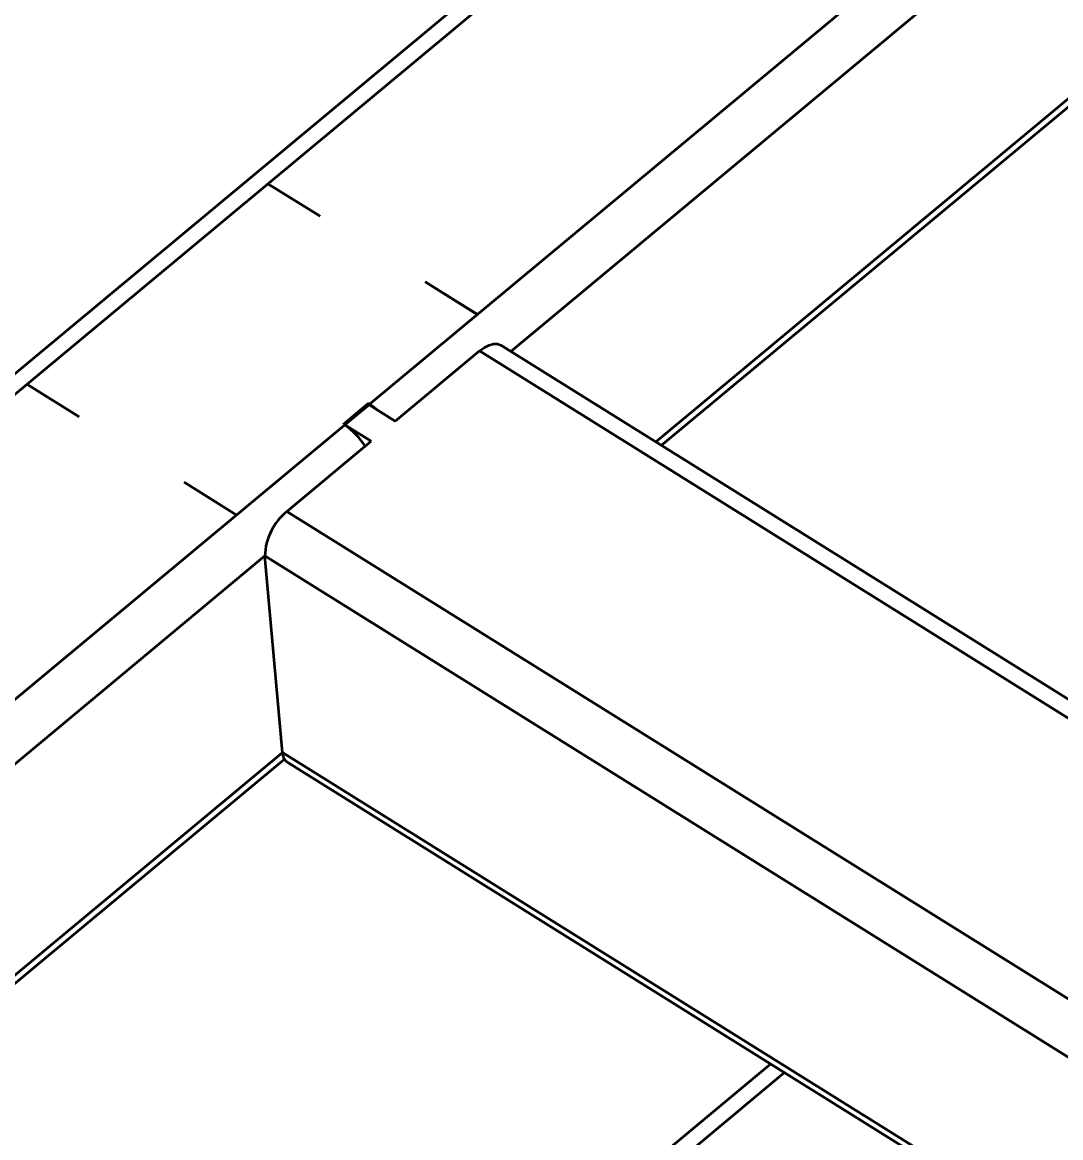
# Model space of a CAD drawing. Header units: millimetres. Extents: x 0 to 14850, y 0 to 10716.
# Drawn here: x 5433 to 6402, y 8646 to 9688 of the extents above; entities that cross this region are included whole.
import ezdxf

# ---------------------------------------------------------------- set-up
doc = ezdxf.new("R2010")
doc.units = ezdxf.units.MM
doc.header["$LTSCALE"] = 50
doc.layers.add('迈迪拼图', color=7, linetype='Continuous', lineweight=0)
doc.styles.add('SLDTEXTSTYLE4', font='SIMSUN.TTC')
doc.dimstyles.new('SLDDIMSTYLE0', dxfattribs={"dimtxt": 175, "dimasz": 175, "dimexe": 0, "dimexo": 0.0625, "dimgap": 43.75, "dimtad": 2, "dimlfac": 0.3, "dimrnd": 1e-09, "dimzin": 12, "dimdsep": 46, "dimtxsty": 'SLDTEXTSTYLE4', "dimsah": 1, "dimcen": 0.09, "dimadec": 0, "dimazin": 3, "dimtfac": 1, "dimtdec": 3, "dimtofl": 0, "dimtmove": 0, "dimatfit": 3, "dimfxl": 0, "dimfrac": 2, "dimtolj": 1, "dimtzin": 12, "dimarcsym": 0})

# ---------------------------------------------------------------- blocks, each defined once
blk = doc.blocks.new('_D_1')
at = {"layer": '迈迪拼图'}
for p, q in [((6609.8, 10380.1), (6072.1, 10715.7)), ((1944.5, 7226.8), (6108.9, 10692.8)), ((2445.4, 6914.1), (1907.8, 7249.7))]:
    blk.add_line(p, q, dxfattribs=at)
for points in [[(6108.9, 10692.8), (5973.5, 10615.1), (6007.9, 10573.7)], [(1944.5, 7226.8), (2079.9, 7304.4), (2045.5, 7345.8)]]:
    blk.add_solid(points, dxfattribs=at)
at = {"layer": '迈迪拼图', "insert": (3739.9, 8986), "char_height": 175, "attachment_point": 1, "rotation": 39.7708, "style": 'SLDTEXTSTYLE4'}
blk.add_mtext('1850', dxfattribs=at)

msp = doc.modelspace()

# ---------------------------------------------------------------- linework, layer by layer
at = {"color": 7, "linetype": 'Continuous', "lineweight": 35}
for p, q in [((6402.147, 10172.485), (2691.087, 7083.748)), ((6421.419, 10169.804), (2707.286, 7078.51)), ((5756.859, 9331.218), (6617.412, 10047.462)), ((6029.375, 9292.84), (6657.201, 9815.383)), ((5661.966, 9537.351), (5661.944, 9537.332)), ((5661.944, 9537.332), (5710.709, 9506.891)), ((5710.732, 9506.91), (5661.966, 9537.351)), ((5661.97, 9537.316), (5661.966, 9537.351)), ((5710.709, 9506.891), (5710.732, 9506.91)), ((5808.704, 9445.754), (5808.681, 9445.735)), ((5808.681, 9445.735), (5857.447, 9415.295)), ((5857.469, 9415.314), (5808.704, 9445.754)), ((5808.707, 9445.719), (5808.704, 9445.754)), ((5857.447, 9415.295), (5857.469, 9415.314)), ((5780.908, 9315.551), (5859.692, 9381.123)), ((7615.544, 8285.085), (5859.692, 9381.123)), ((7635.246, 8290.422), (5879.395, 9386.46)), ((5436.867, 9349.999), (5436.845, 9349.981)), ((5436.845, 9349.981), (5485.61, 9319.54)), ((5485.633, 9319.559), (5436.867, 9349.999)), ((5436.871, 9349.965), (5436.867, 9349.999)), ((5755.634, 9331.983), (5732.223, 9312.498)), ((5756.409, 9330.843), (5733.899, 9312.108)), ((5756.859, 9331.218), (5755.634, 9331.983)), ((5755.782, 9330.322), (5755.634, 9331.983)), ((5780.908, 9315.551), (5756.409, 9330.843)), ((5485.61, 9319.54), (5485.633, 9319.559)), ((4772.051, 8511.557), (5733.448, 9311.734)), ((5732.223, 9312.498), (5733.448, 9311.734)), ((5733.899, 9312.108), (5758.398, 9296.815)), ((5733.961, 9311.409), (5733.899, 9312.108)), ((5679.613, 9231.243), (5758.398, 9296.815)), ((5583.605, 9258.403), (5583.582, 9258.384)), ((5583.582, 9258.384), (5632.348, 9227.944)), ((5632.37, 9227.963), (5583.605, 9258.403)), ((5583.608, 9258.368), (5583.605, 9258.403)), ((5632.348, 9227.944), (5632.37, 9227.963)), ((5679.613, 9231.243), (7435.464, 8135.204)), ((5675.568, 9006.049), (5659.155, 9189.568)), ((5044.567, 8473.178), (5677.33, 8999.831)), ((5680.427, 8996.508), (7286.298, 7994.09)), ((6131.559, 8714.902), (5499.75, 8189.044))]:
    msp.add_line(p, q, dxfattribs=at)
at = {"color": 8, "linetype": 'Continuous', "lineweight": 35}
for p, q in [((6643.963, 10009.229), (5888.722, 9380.638)), ((6024.099, 9296.133), (6660.376, 9825.71)), ((5659.155, 9189.568), (4903.914, 8560.976)), ((7409.73, 8096.823), (5659.155, 9189.568)), ((5039.291, 8476.472), (5675.568, 9006.049)), ((5675.568, 9006.049), (7290.767, 7997.809)), ((6144.412, 8706.879), (5512.603, 8181.02))]:
    msp.add_line(p, q, dxfattribs=at)
at = {"color": 7, "linetype": 'Continuous', "lineweight": 35, "flags": 128}
for points in [[(5859.692, 9381.123), (5864.123, 9384.338), (5868.463, 9386.547), (5872.544, 9387.666), (5876.21, 9387.652), (5879.32, 9386.506), (5879.395, 9386.46)], [(5762.903, 9326.789), (5760.745, 9328.521), (5756.859, 9331.218)]]:
    msp.add_lwpolyline(points, dxfattribs=at)
at = {"color": 7, "linetype": 'Continuous', "lineweight": 35}
for centre, radius, start, end in [((5698.17, 9257.683), 64.545, 32.247354, 56.867864), ((5714.793, 9188.114), 55.657, 129.203712, 178.503406), ((5687.494, 9006.115), 11.926, 180.31537, 233.661139)]:
    msp.add_arc(centre, radius, start, end, dxfattribs=at)

# ---------------------------------------------------------------- dimensions: what is measured, and where the dimension line sits
at = {"layer": '迈迪拼图'}
dim = msp.add_linear_dim(base=(6108.876, 10692.763), p1=(2482.187, 6891.159), p2=(6646.518, 10357.156), angle=39.770812, dimstyle='SLDDIMSTYLE0', dxfattribs=at)
dim.commit()
dim.dimension.update_dxf_attribs({"geometry": '_D_1', "text_midpoint": (4026.71, 8959.765), "dimtype": 160})

doc.saveas('drawing.dxf')
